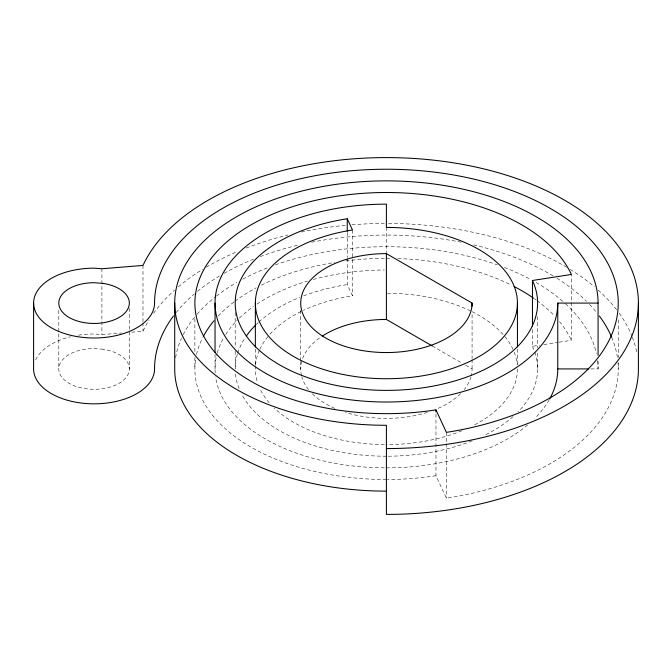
<?xml version="1.0" encoding="UTF-8"?>
<svg xmlns="http://www.w3.org/2000/svg" width="672" height="672" viewBox="0 0 672 672"><rect width="100%" height="100%" fill="white"/><g stroke="black" fill="none" stroke-linecap="round" stroke-linejoin="round"><path stroke-width="0.5" stroke-dasharray="3.36 2.52" d="M532.451 329.608L532.451 346.332L539.624 345.215M543.724 344.585L558.071 342.367M559.096 342.208L571.393 340.301L571.393 274.462M78.431 335.194A60.48 34.919 0 0 1 94.08 334.001L101.909 334.597L121.422 333.018M131.687 332.178L142.985 331.262A252 145.488 0 0 1 149.041 320.048M590.839 368.92L598.08 368.92L598.08 360.562M432.205 345.937L462.109 363.174M465.738 365.266L472.08 368.92A85.68 49.468 0 0 1 471.232 375.875M347.264 258.476L347.264 284.6L352.481 295.848A131.04 75.659 0 0 0 303.366 310.397M435.968 414.061L435.968 475.726L446.401 498.212A231.84 133.854 0 0 0 617.996 362.779M618.24 319.805L618.24 357.428M618.24 362.653L618.24 368.92M537.6 316.663L537.6 348.02M537.6 353.245L537.6 368.92M517.44 349.062L517.44 365.786M472.08 314.572L472.08 358.47M472.08 359.512L472.08 368.92M446.401 432.373L446.401 442.823M446.401 443.864L446.401 498.212M386.4 227.422L386.4 252.504M352.481 230L352.481 295.848M347.264 232.344L347.264 257.426M300.72 310.397L300.72 360.562M300.72 361.603L300.72 368.92M255.36 349.062L255.36 364.745M255.36 365.786L255.36 368.92A131.04 75.659 0 0 0 257.561 382.729M235.2 312.488L235.2 346.97M235.2 351.154L235.2 368.92A151.2 87.293 0 0 1 237.401 354.068M215.04 354.287L215.04 368.92M194.88 318.755L194.88 353.245M194.88 357.428L194.88 368.92M142.985 265.423L142.985 321.863M142.985 322.904L142.985 331.262M129.36 308.305L129.36 368.92M101.909 268.758L101.909 334.597M58.8 310.397L58.8 368.92M35.658 359.881A60.48 34.919 0 0 1 70.442 336.781M549.192 399.815A171.36 98.935 0 0 1 534.803 418.387M527.57 425.006A171.36 98.935 0 0 1 386.4 467.855M384.334 467.846A171.36 98.935 0 0 1 215.594 376.858M215.174 372.876A171.36 98.935 0 0 1 216.997 354.026M217.266 353.035A171.36 98.935 0 0 1 223.608 338.024M225.733 334.522A171.36 98.935 0 0 1 237.997 319.452M239.366 318.116A171.36 98.935 0 0 1 253.42 306.524M256.922 304.114A171.36 98.935 0 0 1 307.398 281.131M313.286 279.443A171.36 98.935 0 0 1 384.334 269.993M517.44 368.92A131.04 75.659 0 0 1 473.054 425.678M461.866 430.769A131.04 75.659 0 0 1 386.4 444.578M384.342 444.57A131.04 75.659 0 0 1 274.302 408.097M269.237 402.805A131.04 75.659 0 0 1 259.829 388.5M255.536 364.98A131.04 75.659 0 0 1 259.392 350.288M259.829 349.339A131.04 75.659 0 0 1 269.237 335.034M269.942 334.236A131.04 75.659 0 0 1 302.45 310.834M387.425 293.269A131.04 75.659 0 0 1 471.257 311.27M472.156 311.716A131.04 75.659 0 0 1 504.252 335.849M504.932 336.664A131.04 75.659 0 0 1 512.971 349.339M514.198 352.204A131.04 75.659 0 0 1 517.264 364.98M175.627 357.605A211.68 122.212 0 0 1 181.482 338.276M183.204 334.673A211.68 122.212 0 0 1 196.4 315.042M197.106 314.219A211.68 122.212 0 0 1 215.611 296.722M216.418 296.092A211.68 122.212 0 0 1 236.72 282.5M242.76 279.157A211.68 122.212 0 0 1 268.346 267.481M275.428 264.852A211.68 122.212 0 0 1 497.372 264.852M504.454 267.481A211.68 122.212 0 0 1 530.922 279.628M536.08 282.5A211.68 122.212 0 0 1 564.841 303.173M565.564 303.836A211.68 122.212 0 0 1 596.383 353.48M597.601 360.704A211.68 122.212 0 0 1 598.08 368.92M153.586 313.244A252 145.488 0 0 1 174.569 290.119M178.374 286.81A252 145.488 0 0 1 202.516 269.438M206.296 267.162A252 145.488 0 0 1 237.334 251.614M246.204 248.027A252 145.488 0 0 1 287.927 234.998M301.3 231.974A252 145.488 0 0 1 345.694 225.338M351.943 224.801A252 145.488 0 0 1 384.325 223.432M388.475 223.432A252 145.488 0 0 1 566.504 267.162M570.284 269.438A252 145.488 0 0 1 594.426 286.81M598.231 290.119A252 145.488 0 0 1 616.728 309.893M619.214 313.244A252 145.488 0 0 1 631.957 336.227M632.344 337.226A252 145.488 0 0 1 636.787 352.498M534.769 352.111A151.2 87.293 0 0 1 518.12 411.785M513.08 416.573A151.2 87.293 0 0 1 483.613 435.784M472.105 440.832A151.2 87.293 0 0 1 387.433 456.212M386.4 456.212A151.2 87.293 0 0 1 241.643 394.128M239.106 388.643A151.2 87.293 0 0 1 235.351 372.868M237.712 353.086A151.2 87.293 0 0 1 245.238 337.646M256.141 324.601A151.2 87.293 0 0 1 258.25 322.594M258.98 321.93A151.2 87.293 0 0 1 299.704 297.402M303.685 295.848A151.2 87.293 0 0 1 347.264 284.6M532.451 346.332A151.2 87.293 0 0 1 534.425 351.137M435.968 475.726A191.52 110.569 0 0 1 387.433 479.489M386.4 479.497A191.52 110.569 0 0 1 195.712 358.621M196.518 354.488A191.52 110.569 0 0 1 202.667 337.714M218.257 315.983A191.52 110.569 0 0 1 234.041 301.921M234.872 301.3A191.52 110.569 0 0 1 256.099 287.885M261.433 285.13A191.52 110.569 0 0 1 334.748 262.441M345.912 260.845A191.52 110.569 0 0 1 384.334 258.359M386.4 258.35A191.52 110.569 0 0 1 391.583 258.392M397.832 258.544A191.52 110.569 0 0 1 511.367 285.13M534.534 298.838A191.52 110.569 0 0 1 536.248 300.056M537.088 300.678A191.52 110.569 0 0 1 554.543 315.983M559.516 321.619A191.52 110.569 0 0 1 571.393 340.301M176.081 312.606A231.84 133.854 0 0 1 194.368 293.924M197.526 291.304A231.84 133.854 0 0 1 220.542 275.394M224.137 273.319A231.84 133.854 0 0 1 253.462 259.258M260.383 256.57A231.84 133.854 0 0 1 299.216 244.894M311.674 242.214A231.84 133.854 0 0 1 461.126 242.214M473.584 244.894A231.84 133.854 0 0 1 553.207 275.965M556.979 278.267A231.84 133.854 0 0 1 586.496 301.316M589.512 304.382A231.84 133.854 0 0 1 596.719 312.606M611.654 337.252A231.84 133.854 0 0 1 617.417 357.63M470.971 376.866A85.68 49.468 0 0 1 464.268 389.558M460.597 393.658A85.68 49.468 0 0 1 436.17 409.189M427.392 412.356A85.68 49.468 0 0 1 345.408 412.356M334.715 408.374A85.68 49.468 0 0 1 312.203 393.658M308.532 389.558A85.68 49.468 0 0 1 301.829 376.866M301.568 375.875A85.68 49.468 0 0 1 321.35 336.731M103.211 349.247L94.08 348.55A35.28 20.37 0 0 0 62.11 377.53A35.28 20.37 0 0 0 121.103 382.015A35.28 20.37 0 0 0 103.211 349.247"/><path stroke-width="1.01" d="M215.04 352.195L215.04 303.08A171.36 98.935 0 0 1 386.4 204.145L386.4 227.422A131.04 75.659 0 0 1 505.159 335.051A131.04 75.659 0 0 1 286.02 351.708A131.04 75.659 0 0 1 352.481 230L347.264 218.761A151.2 87.293 0 0 0 240.349 325.668A151.2 87.293 0 0 0 425.536 387.4A151.2 87.293 0 0 0 532.451 280.484L571.393 274.462A191.52 110.569 0 0 0 336.832 196.274A191.52 110.569 0 0 0 201.407 331.699A191.52 110.569 0 0 0 435.968 409.886L446.401 432.373A231.84 133.854 0 0 0 614.72 279.838A231.84 133.854 0 0 0 366.198 169.739A231.84 133.854 0 0 0 154.56 303.08A60.48 34.919 0 0 1 94.08 337.999A60.48 34.919 0 0 1 33.6 303.08L33.6 368.92A60.48 34.919 0 0 0 94.08 403.838A60.48 34.919 0 0 0 154.56 368.92A231.84 133.854 0 0 1 173.46 315.991M215.04 303.08A171.36 98.935 0 0 0 386.4 402.016A171.36 98.935 0 0 0 557.76 303.08L598.08 303.08L598.08 355.337M549.679 398.941A171.36 98.935 0 0 0 557.76 368.92L588.773 368.92M472.08 303.08L386.4 253.613A85.68 49.468 0 0 0 300.72 303.08A85.68 49.468 0 0 0 386.4 352.548A85.68 49.468 0 0 0 472.08 303.08L472.08 306.214M432.205 345.937L386.4 319.452A85.68 49.468 0 0 0 322.216 336.151M638.4 303.08L638.4 368.92A252 145.488 0 0 1 386.4 514.416L386.4 425.292A211.68 122.212 0 0 1 174.72 303.08L174.72 368.92A211.68 122.212 0 0 0 386.4 491.131M557.76 303.08L557.76 368.92M532.451 280.484L532.451 326.474M517.44 303.08L517.44 346.97M435.968 409.886L435.968 411.978M386.4 253.613L386.4 319.452M347.264 218.761L347.264 231.302M255.36 303.08L255.36 346.97M599.34 315.991A231.84 133.854 0 0 1 611.654 337.252M246.406 335.941A151.2 87.293 0 0 1 255.461 325.273M203.574 335.992A191.52 110.569 0 0 1 213.965 320.804M514.063 286.499A191.52 110.569 0 0 1 533.669 298.225M33.6 303.08A60.48 34.919 0 0 1 94.08 268.162L101.909 268.758L142.985 265.423A252 145.488 0 0 1 430.156 159.802A252 145.488 0 0 1 637.442 315.756A252 145.488 0 0 1 386.4 448.568M174.72 303.08A211.68 122.212 0 0 1 386.4 180.869A211.68 122.212 0 0 1 598.08 303.08M103.211 283.408L94.08 282.71A35.28 20.37 0 0 0 62.11 311.69A35.28 20.37 0 0 0 121.103 316.168A35.28 20.37 0 0 0 103.211 283.408"/></g></svg>
